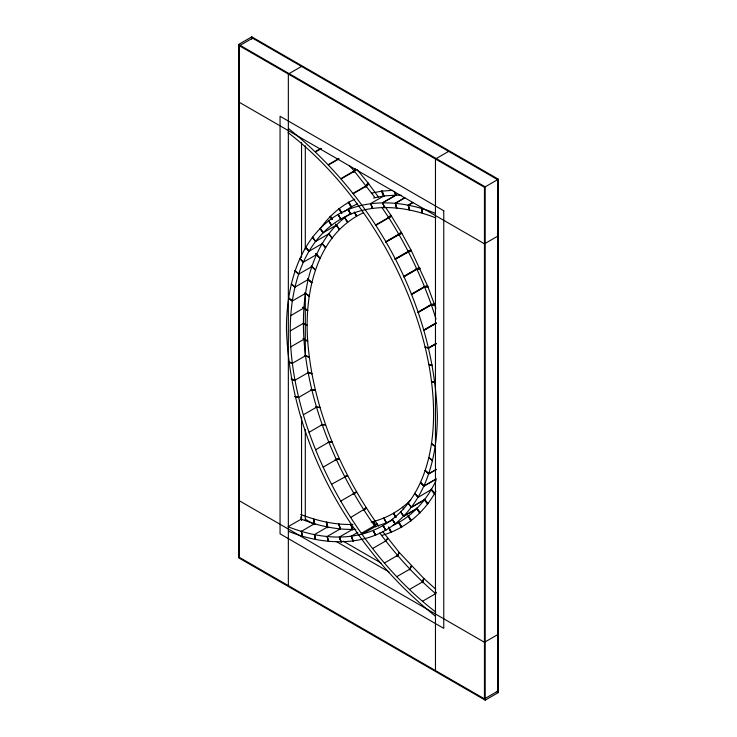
<?xml version="1.0" encoding="UTF-8"?>
<svg xmlns="http://www.w3.org/2000/svg" width="737" height="737" viewBox="0 0 737 737"><rect width="100%" height="100%" fill="white"/><g stroke="black" fill="none" stroke-linecap="round" stroke-linejoin="round"><path stroke-width="1.11" d="M378.68 526.098C340.116 471.781 312.857 407.948 307.707 341.084C304.123 293.648 316.053 234.799 363.415 212.735M435.171 213.233C401.241 199.405 358.891 197.101 328.684 220.805C296.633 246.324 286.49 289.558 286.463 328.748C289.954 440.017 348.988 546.891 435.171 615.975M288.646 531.386C322.576 545.205 364.916 547.508 395.124 523.814C427.174 498.295 437.317 455.051 437.354 415.861C433.863 304.602 374.82 197.719 288.646 128.634M435.484 594.409L436.018 592.17L435.309 594.252M422.559 582.709L423.784 578.398L399.316 552.52L382.567 531.349M422.384 582.552L423.784 578.398L435.696 589.176M409.781 569.885L411.357 565.896L409.772 568.936M422.218 582.387L423.784 578.398M409.615 569.719L411.357 565.896M436.028 480.579C427.073 499.686 412.259 516.665 392.839 525.518M381.49 535.495C404.816 529.184 424.475 512.353 435.88 491.257M353.502 171.804L355.087 168.773M397.206 556.564L399.316 552.52L396.856 556.159M375.115 197.7L354.304 171.095L355.446 169.169M397.031 556.371L399.316 552.52M319.83 229.373C328.518 216.503 340.614 205.724 354.764 199.211M353.944 172.32L355.787 169.593M366.123 185.586L367.966 182.859M385.912 541.078L387.754 538.351L384.963 541.557M365.718 186.756L368.353 183.329L357.123 169.565M387.754 538.351L385.783 540.921L372.59 548.531M365.93 187.032L368.721 183.826M373.945 526.669L376.736 523.463L374.405 525.536M373.779 526.448L376.736 523.463M371.245 521.999C386.216 518.673 399.924 510.704 410.785 499.944M387.745 217.977L390.859 215.222M363.995 510.032L366.335 507.968L363.774 509.682M436 319.075C425.028 283.284 408.749 249.244 388.758 217.636L391.209 215.748L385.35 207.023M366.335 507.968L350.692 517.475M343.81 211.888L351.263 206.857L357.344 203.873M388.97 217.995L391.531 216.282M398.699 234.016L401.26 232.302M353.189 494.232L356.597 491.947L353.834 493.302M238.604 44.46L251.796 36.85L498.396 179.22L498.396 692.54L485.204 700.15L238.604 557.78L238.604 44.46L485.204 186.839L485.204 700.15M239.359 45.768L252.551 38.158L497.641 179.653L497.641 691.232L484.449 698.842L239.359 557.347L239.359 45.768L484.449 187.272L498.396 179.22M301.534 66.431L288.342 74.05L288.342 585.62M315.408 151.546L321.065 148.284M315.694 151.822L321.341 148.552M328.398 164.6L338.762 158.612M328.674 164.885L339.038 158.897M340.982 178.557L354.165 170.947M341.24 178.87L354.433 171.251M353.06 193.352L366.252 185.742M353.309 193.674L366.501 186.065M448.658 151.38L435.466 158.989L435.466 670.569M383.94 195.95L370.499 203.605L372.59 208.424L370.748 203.569M336.358 225.126L323.165 232.745L320.033 228.525M328.831 233.804L315.648 241.423L312.359 237.397M401.619 195.351L395.889 195.102L382.567 202.73L384.41 207.585L382.835 202.721L396.018 195.112M322.216 243.643L309.024 251.262L305.606 247.466M404.696 197.82L395.133 203.255L396.718 208.11L395.41 203.283L404.834 197.848M316.542 254.597L303.358 262.206L299.821 258.669M412.831 202.463L408.123 205.181L409.431 210.017L408.399 205.236M413.116 202.518L408.261 205.208L409.431 210.017M375.455 225.08L388.639 217.461M375.677 225.43L388.869 217.811M311.862 266.573L298.669 274.192L295.049 270.921M308.186 279.516L294.993 287.135L291.299 284.16M385.626 241.81L398.809 234.191M385.737 241.985L398.92 234.375M385.829 242.169L399.021 234.55M305.542 293.354L292.349 300.963L288.609 298.292M290.765 315.593L303.948 307.974M395.023 258.982L408.215 251.363M395.124 259.166L411.182 250.387L427.782 286.389L435.917 308.416M395.216 259.35L408.409 251.741M435.76 612.023A244.435 141.126 60 0 1 290.231 330.922L303.414 323.313L307.182 325.487L303.423 323.488M403.6 276.495L416.792 268.876M403.692 276.679L416.884 269.06M403.775 276.872L416.967 269.254M290.765 346.869L303.948 339.26M497.641 236.218L484.449 243.827L239.359 102.332M411.301 294.229L424.484 286.619M411.384 294.422L424.567 286.813L427.782 286.389M305.542 355.722L292.349 363.341L288.655 362.051M411.458 294.616L424.641 286.997M308.186 372.6L294.993 380.218L291.373 379.306M418.072 312.092L431.256 304.482M418.146 312.285L431.329 304.676L434.692 304.639M418.201 312.479L431.394 304.86M311.862 389.79L298.669 397.409L295.141 396.865M423.876 329.973L436.12 322.898M423.941 330.158L436.184 323.092M423.987 330.351L436.23 323.276M303.358 414.802L316.542 407.183M436.212 343.396L428.676 347.744L425.138 347.21L428.768 348.122L436.304 343.774M436.258 343.58L428.722 347.938L425.138 347.21M309.024 432.297L322.216 424.678L325.57 424.641L321.194 424.945M315.648 449.773L328.831 442.163L332.046 441.749L327.873 442.55M323.165 467.138L336.358 459.529M331.549 484.283L347.606 475.503L344.842 476.848M288.987 526.2L301.24 519.134A244.435 141.126 60 0 0 355.86 529.323M340.743 501.096L353.935 493.477M314.524 523.721L301.341 531.34L302.078 536.029M327.569 526.983L314.386 534.601L315.408 539.373M436.304 469.349L428.768 473.698L425.138 470.427L428.676 473.965L436.212 469.616M340.282 528.89L327.09 536.499L328.398 541.336M436.23 478.875L423.987 485.95L420.458 482.403L423.876 486.199L436.12 479.133M352.59 529.415L339.398 537.033L340.982 541.888M431.394 489.534L418.072 497.374L414.784 493.357L418.201 497.143M357.813 532.381L351.217 536.195L353.06 541.05M361.333 533.321L374.516 525.702A244.435 141.126 60 0 1 351.098 213.196M362.484 533.984L375.667 526.365A244.435 141.126 60 0 0 391.375 520.525M424.641 499.603L411.458 507.213L408.169 503.196L411.301 507.415L424.484 499.806M416.792 508.659L403.6 516.269L400.642 511.874L403.775 516.093L416.967 508.475M384.41 563.022L397.602 555.403M396.718 576.693L409.91 569.084M409.431 589.471L422.614 581.861M422.476 601.272L435.659 593.663A244.435 141.126 60 0 1 379.748 532.952M497.641 634.668L484.449 642.286L239.359 500.782M398.035 234.882L401.582 232.837L411.182 250.387M353.041 493.993L356.597 491.947M399.122 234.735L401.886 233.389M408.114 251.179L410.877 249.834M407.515 252.247L411.458 250.939M415.714 269.014L419.657 267.706M335.464 460.045L339.407 458.736L335.234 459.538M344.649 476.48L347.606 475.503M415.861 269.327L419.933 268.268M335.335 459.796L339.407 458.736M371.549 193.131L381.84 191.113L392.738 190.339M373.548 197.977L383.811 195.959L395.889 195.102M417.05 269.447L420.182 268.839M424.401 286.426L427.534 285.827M300.641 514.49C317.306 520.81 335.049 525.085 352.977 524.403M423.618 287.264L428.004 286.969M431.191 304.289L434.471 304.068M328.757 441.97L332.046 441.749M430.316 304.998L434.876 305.21M316.606 407.377L320.024 407.533L315.786 406.888M322.152 424.484L325.57 424.641M315.851 407.119L320.024 407.533M311.198 389.873L315.445 390.518L311.097 389.422M311.143 389.643L315.445 390.518M295.086 396.681L298.669 397.409L295.049 396.497M432.508 365.681L428.814 364.4L432.444 365.312M307.495 372.609L311.843 373.705L307.817 372.305M428.814 364.4L432.481 365.497M307.449 372.378L311.843 373.705M291.327 379.113L294.993 380.218L291.299 378.929M435.198 382.927L431.458 381.278L435.152 382.558M305.238 355.787L309.264 357.196L305.182 355.391M431.458 381.278L435.18 382.743M305.201 355.593L309.264 357.196M288.628 361.867L292.349 363.341L288.609 361.692M303.626 339.287L307.707 341.084L302.999 338.587M303.607 339.094L307.707 341.084M305.302 519.272L314.275 524.458M343.184 541.151L381.075 563.022M336.321 541.538L389.007 571.958M496.406 691.389L498.396 692.54M302.999 307.559L307.707 310.489L303.027 307.145M303.423 323.147L307.182 325.487M303.008 307.347L307.707 310.489M305.523 293.51L309.264 296.182L304.998 292.736M435.152 446.631L431.458 443.646L435.198 446.318M304.971 292.911L309.264 296.182M288.628 298.135L292.349 300.963L288.655 297.988M431.458 443.646L435.18 446.484M307.587 279.212L311.843 282.649L307.661 278.881M432.444 460.754L428.814 457.484L432.508 460.459M307.615 279.037L311.843 282.649M291.327 284.003L294.993 287.135L291.373 283.865M428.814 457.484L432.481 460.607M311.263 266.214L315.445 269.991L311.659 266.195M311.309 266.048L315.445 269.991M295.086 270.774L298.669 274.192L295.141 270.645M425.138 470.427L428.722 473.836M315.482 253.712L320.024 258.263L316.366 254.201M315.547 253.546L320.024 258.263M299.876 258.53L303.358 262.206L299.941 258.411M420.458 482.403L423.941 486.079M321.912 243.496L325.57 247.558L322.051 243.256M431.209 489.138L434.876 493.2M349.55 165.816L354.304 171.095M321.977 243.367L325.57 247.558M305.671 247.346L309.024 251.262L305.744 247.245M431.09 489.368L434.692 493.56M414.784 493.357L418.146 497.263M328.527 233.629L332.046 237.931L328.693 233.408M430.952 489.58L434.471 493.882M424.475 499.207L428.004 503.509M328.601 233.509L332.046 237.931M312.433 237.296L315.648 241.423L312.516 237.194M424.337 499.41L427.782 503.832M408.169 503.196L411.384 507.323M368.353 183.329L378.44 196.963M330.01 216.779L332.028 219.497M335.381 224.02L339.407 229.447L336.238 224.73M424.18 499.594L427.534 504.117M416.82 508.079L420.182 512.602M330.259 216.494L332.221 219.276M336.136 224.822L339.407 229.447M320.116 228.424L323.165 232.745L320.208 228.341M416.663 508.263L419.933 512.888M400.642 511.874L403.692 516.186M338.734 208.958L341.904 213.666M344.437 217.433L347.606 222.15L344.64 217.277M330.526 216.254L332.433 219.082M328.591 220.888L331.549 225.282L328.785 220.741M416.488 508.419L419.657 513.136M402.577 507.24L403.765 509.184M408.289 515.716L411.458 520.433M395.023 523.878L392.259 519.327L395.216 523.731M381.757 207.208L388.758 217.636M339.011 208.709L341.461 212.551M344.538 217.351L347.606 222.15M328.684 220.805L331.549 225.282M408.114 515.872L411.182 520.672M392.259 519.327L395.124 523.814M391.209 215.748L401.582 232.837M348.297 202.445L351.263 207.318M354.23 212.192L356.597 216.088L354.958 213.085M339.306 208.507L341.682 212.403M337.979 214.541L340.743 219.092L338.191 214.421M407.92 516.001L410.877 520.875M395.778 517.3L393.586 513.302L395.962 517.199M398.92 522.063L401.886 526.937M385.626 530.198L383.065 525.527L385.829 530.069M348.601 202.242L351.457 207.189M354.313 212.136L356.597 216.088M338.08 214.476L340.743 219.092M393.586 513.302L395.87 517.254M398.726 522.201L401.582 527.139M383.065 525.527L385.737 530.143M348.923 202.085L351.669 207.088M348.131 209.529L350.692 214.191L348.361 209.437M398.524 522.303L401.26 527.296M386.354 523.187L383.857 518.083L386.603 523.086M388.795 527.084L391.531 532.086M375.455 535.182L373.115 530.419L375.677 535.09M348.242 209.474L350.692 214.191M383.857 518.083L386.483 523.141M388.583 527.185L391.209 532.243M373.115 530.419L375.566 535.145M388.86 528.282L390.859 532.363M375.695 526.734L373.447 521.575L375.953 526.669M373.447 521.575L375.824 526.715M381.471 191.187L383.71 196.355M353.309 541.013L351.217 536.195L353.189 541.041M381.84 191.113L383.949 196.309M370.619 203.578L372.59 208.424M394.184 191.307L395.76 195.471M382.227 191.086L384.198 196.291M352.562 529.756L350.867 524.551L352.848 529.756M341.24 541.888L339.398 537.033L341.111 541.898M394.912 192.32L396.009 195.452M382.696 202.721L384.41 207.585M350.867 524.551L352.71 529.765M395.253 192.339L396.266 195.462M340.236 529.212L338.836 524.035L340.531 529.24M328.674 541.354L327.09 536.499L328.536 541.354M395.272 203.265L396.718 208.11M338.836 524.035L340.383 529.23M327.587 527.683L326.399 522.174L327.799 527.351M315.694 539.429L314.386 534.601L315.547 539.41M326.399 522.174L327.753 527.729M421.444 208.497L422.476 213.279L421.73 208.58M314.496 524.394L313.64 518.986L314.828 524.495M302.363 536.112L301.341 531.34L302.225 536.075M421.592 208.534L422.476 213.279M313.64 518.986L314.662 524.458M300.982 516.655L301.497 519.898M301.055 517.706L301.322 519.843M484.449 187.272L484.449 698.842M305.302 145.779L305.302 249.161M305.302 293.962L305.302 355.989M305.302 429.505L305.302 520.248M301.534 142.517L301.534 257.342M301.534 416.958L301.534 520.304M251.796 36.85L251.796 39.153M288.047 132.586A244.435 141.126 60 0 1 433.586 413.687A244.435 141.126 60 0 1 288.047 526.743M290.231 330.922A244.435 141.126 60 0 1 435.76 217.866M443.757 210.764L280.06 116.253L280.06 533.846L443.757 628.357L443.757 210.764"/></g></svg>
